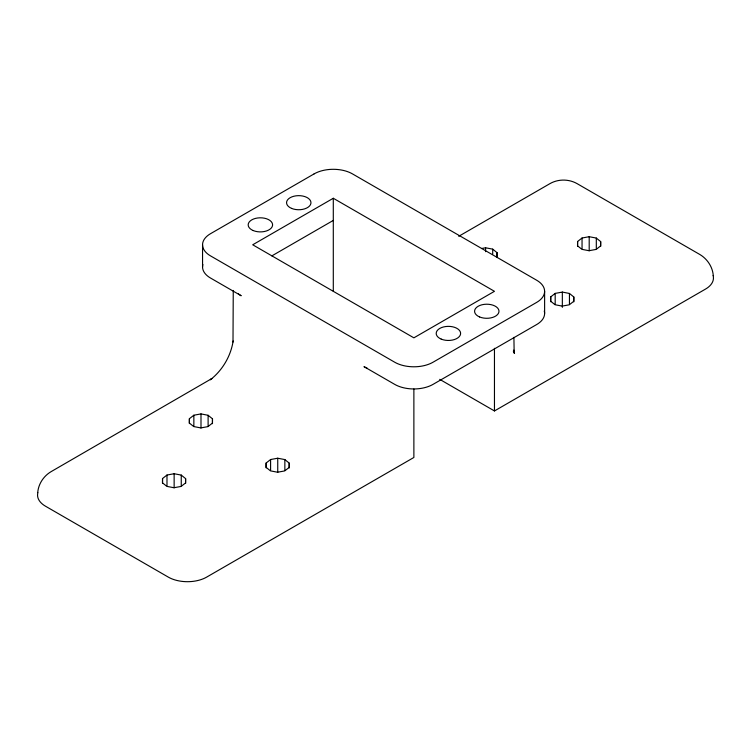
<?xml version="1.0" encoding="UTF-8"?>
<svg xmlns="http://www.w3.org/2000/svg" width="751" height="751" viewBox="0 0 751 751"><rect width="100%" height="100%" fill="white"/><g stroke="black" fill="none" stroke-linecap="round" stroke-linejoin="round"><path stroke-width="1.13" d="M162.535 478.518L162.479 482.846L166.835 486.366L173.95 487.737L181.104 486.432L185.553 482.949L185.61 478.622L181.254 475.092L174.138 473.731L166.985 475.036L162.535 478.518L162.535 483.391M189.393 418.701L189.336 423.029L193.702 426.549L200.817 427.92L207.961 426.615L212.42 423.132L212.477 418.805L208.111 415.284L200.996 413.914L193.852 415.219L189.393 418.701L189.393 423.573M266.136 463.01L266.079 467.338L270.444 470.858L277.56 472.229L284.704 470.924L289.163 467.441L289.219 463.114L284.854 459.584L277.739 458.223L270.595 459.528L266.136 463.01L266.136 467.882M497.012 257.002L497.068 252.674L492.703 249.144L485.587 247.783L481.504 248.525M550.736 296.88L550.671 301.207L555.036 304.728L562.152 306.098L569.305 304.793L573.755 301.311L573.811 296.974L569.446 293.453L562.339 292.083L555.186 293.397L550.736 296.88L550.736 301.752M577.594 241.493L577.538 245.821L581.894 249.341L589.009 250.712L596.163 249.407L600.612 245.924L600.669 241.597L596.313 238.067L589.197 236.706L582.044 238.011L577.594 241.493L577.594 246.366M232.998 342.062L233.251 290.449M37.719 492.59C38.414 483.916 43.661 476.012 51.115 471.637L211.97 378.476L210.346 379.771C222.437 370.337 230.81 356.134 233.148 340.963M333.294 198.264L252.711 244.788L413.876 337.837L494.458 291.313L333.294 198.264L333.294 291.21M271.843 255.894L333.294 220.418M458.73 236.302L549.957 183.629C558.228 178.879 568.817 178.926 577.087 183.629L699.885 254.523C707.339 258.964 712.643 266.952 713.281 275.664M439.72 379.349L494.458 410.947L705.499 289.097A27.13 15.668 0 0 0 713.112 275.57M513.355 351.327L514.51 353.167L513.449 350.501L514.501 353.364L513.815 350.088L514.163 352.848L513.909 337.359M600.669 241.597L600.669 246.469M596.313 238.067L596.313 248.703M589.197 236.706L589.197 250.796M582.044 238.011L582.044 248.647M573.811 296.974L573.811 301.855M569.446 293.453L569.446 304.089M562.339 292.083L562.339 307.328M555.186 293.397L555.186 304.024M544.616 291.313L544.616 313.467M497.068 252.674L497.068 257.546M494.458 348.286L494.458 410.947M492.703 249.144L492.703 254.026M485.587 247.783L485.587 251.679M413.876 388.999L413.876 457.472L206.666 577.106A27.13 15.668 0 0 1 168.29 577.106L45.501 506.212A27.13 15.668 0 0 1 37.888 492.684M289.219 463.114L289.219 467.986M284.854 459.584L284.854 470.22M277.739 458.223L277.739 472.313M270.595 459.528L270.595 470.164M212.477 418.805L212.477 423.677M208.111 415.284L208.111 425.911M202.554 244.788L202.554 266.943M200.996 413.914L200.996 428.004M193.852 415.219L193.852 425.855M185.61 478.622L185.61 483.494M181.254 475.092L181.254 485.728M174.138 473.731L174.138 487.821M166.985 475.036L166.985 485.672M544.278 311.017A27.13 15.668 0 0 1 536.665 324.545L433.055 384.362A27.13 15.668 0 0 1 394.688 384.362L363.991 366.638A27.13 15.668 0 0 0 367.23 368.234M202.883 264.493A27.13 15.668 0 0 0 210.496 278.02L241.193 295.744A27.13 15.668 0 0 1 238.433 293.876M314.106 173.894L210.496 233.711A27.13 15.668 0 0 0 210.496 255.866L394.688 362.207A27.13 15.668 0 0 0 433.055 362.207L536.665 302.39A27.13 15.668 0 0 0 536.665 280.236L352.472 173.894A27.13 15.668 0 0 0 314.106 173.894M291.566 208.393A12.213 7.05 0 0 0 310.895 203.446A12.213 7.05 0 0 0 293.801 196.255A12.213 7.05 0 0 0 291.566 208.393M253.19 230.548A12.213 7.05 0 0 0 272.529 225.6A12.213 7.05 0 0 0 255.434 218.41A12.213 7.05 0 0 0 253.19 230.548M441.212 339.105A12.213 7.05 0 0 0 460.551 334.157A12.213 7.05 0 0 0 443.456 326.967A12.213 7.05 0 0 0 441.212 339.105M479.589 316.95A12.213 7.05 0 0 0 498.917 312.003A12.213 7.05 0 0 0 481.832 304.812A12.213 7.05 0 0 0 479.589 316.95"/></g></svg>
